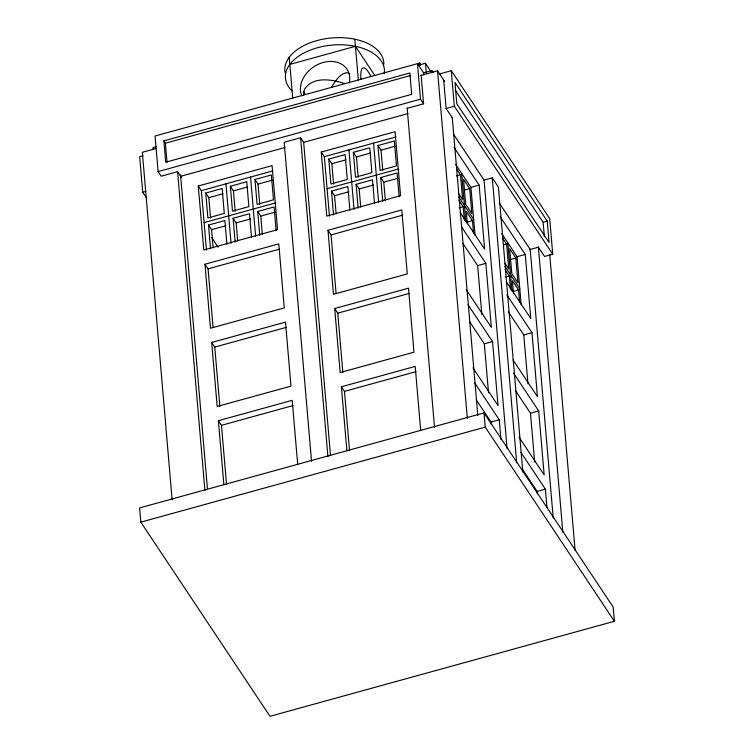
<?xml version="1.0" encoding="UTF-8"?>
<svg xmlns="http://www.w3.org/2000/svg" width="754" height="754" viewBox="0 0 754 754"><rect width="100%" height="100%" fill="white"/><g stroke="black" fill="none" stroke-linecap="round" stroke-linejoin="round"><path stroke-width="1.13" d="M303.542 95.23L304.22 89.943C312.118 76.069 331.637 79.208 344.352 83.534M331.619 87.04C335.398 81.262 339.47 73.807 346.944 72.61L349.771 73.751M289.828 64.42L355.426 46.314L374.851 75.513M421.034 64.995L419.733 63.034L155.051 136.022L158.104 171.582L161.177 176.2L177.576 171.676L181.46 177.52M417.546 65.447L425.463 63.261L430.675 71.102M163.863 140.866L409.865 72.997L411.693 94.335L165.692 162.204L163.863 140.866L165.399 143.185L167.039 162.27M165.399 143.185L410.383 75.588M156.078 146.681L153.005 147.53L153.175 149.556M407.179 108.331L423.578 103.807L420.506 99.179L417.462 63.619L423.607 72.865L431.806 70.603L433.041 72.45M155.908 148.538L142.336 152.28L172.119 499.676M420.581 75.513L437.546 70.829L444.662 81.536M142.958 155.767L139.678 156.672L142.723 192.232L146.634 198.113M439.262 74.024L451.288 70.706L549.694 218.632L552.739 254.192L544.539 256.454L538.394 247.208L529.346 249.706M158.104 171.582L420.506 99.179M330.497 455.454L303.655 142.365L300.582 137.737L284.183 142.27L311.525 461.222M180.649 176.304L284.984 147.511M303.655 142.365L407.989 113.581M142.723 192.232L145.805 191.384M443.691 80.075L446.132 108.529L454.332 106.267L552.739 254.192M198.274 186.002L272.071 165.635L277.557 229.65L203.759 250.008L198.274 186.002L201.346 190.621L206.445 250.064M321.27 152.063L395.077 131.705L400.562 195.71L326.765 216.078L321.27 152.063L324.352 156.691L329.441 216.125M201.346 190.621L272.91 170.875M324.352 156.691L395.916 136.945M205.748 193.052L222.157 188.519L224.287 213.42L207.887 217.944L205.748 193.052L208.83 197.671L210.573 218.038M230.356 186.257L246.756 181.733L248.886 206.624L232.486 211.158L230.356 186.257L233.429 190.885L235.173 211.252M254.956 179.471L271.355 174.947L273.485 199.838L257.086 204.362L254.956 179.471L258.028 184.099L259.772 204.466M328.753 159.113L345.153 154.589L347.292 179.48L330.893 184.004L328.753 159.113L331.826 163.731L333.579 184.099M353.353 152.327L369.752 147.803L371.892 172.694L355.492 177.218L353.353 152.327L356.435 156.945L358.178 177.313M377.952 145.541L394.351 141.007L396.491 165.908L380.091 170.432L377.952 145.541L381.034 150.159L382.778 170.527M208.83 197.671L223.043 193.75M233.429 190.885L247.642 186.964M258.028 184.099L272.241 180.178M331.826 163.731L346.039 159.81M356.435 156.945L370.648 153.024M381.034 150.159L395.247 146.238M204.089 222.628L275.653 202.883M327.095 188.688L398.659 168.943M210.536 248.811L208.5 225.05L224.899 220.526L226.935 244.287M235.135 242.025L233.099 218.264L249.499 213.74L251.534 237.501M259.734 235.239L257.698 211.478L274.098 206.954L276.134 230.715M333.532 214.881L331.496 191.12L347.896 186.587L349.931 210.357M358.131 208.085L356.095 184.325L372.495 179.801L374.54 203.561M382.74 201.299L380.695 177.539L397.104 173.015L399.139 196.775M208.5 225.05L211.572 229.678L225.785 225.757M233.099 218.264L236.172 222.892L250.385 218.971M257.698 211.478L260.771 216.096L274.984 212.176M331.496 191.12L334.578 195.738L348.791 191.818M356.095 184.325L359.177 188.952L373.39 185.032M380.695 177.539L383.777 182.166L397.989 178.246M456.368 175.88L460.468 174.749L462.607 199.64L458.3 193.165M453.757 134.57L484.059 180.131L492.258 177.869L498.413 187.115L522.842 472.061M455.557 164.259L470.93 187.369L479.129 185.107L484.615 249.122L460.157 212.355M464.568 190.027L469.695 188.613L471.834 213.505L465.68 204.259L463.55 179.367L469.695 188.613M204.975 264.23L278.782 243.872L284.267 307.877L210.47 328.244L204.975 264.23L208.057 268.858L213.043 327.048M327.981 230.3L401.778 209.932L407.273 273.947L333.466 294.305L327.981 230.3L331.053 234.918L336.048 293.108M208.057 268.858L279.583 249.122M331.053 234.918L402.589 215.182M459.111 207.887L463.21 206.747L464.379 220.328M467.32 222.034L472.438 220.62L473.512 233.071M455.246 90.15L543.125 222.251L547.225 221.12L549.053 242.458L456.801 103.769L454.973 82.44L547.225 221.12M503.521 244.937L506.603 244.089L508.733 268.98L505.048 263.438M462.833 243.353L477.64 265.606L485.84 263.344L491.325 327.349L466.226 289.621M501.683 233.599L517.056 256.709L525.255 254.447L530.75 318.461L506.283 281.694M509.676 259.649L515.821 257.953L517.96 282.854L511.806 273.608L509.676 248.707L515.821 257.953M211.685 342.467L285.483 322.109L290.978 386.114L217.171 406.481L211.685 342.467L214.758 347.094L219.848 406.444M334.691 308.527L408.489 288.169L413.974 352.175L340.177 372.542L334.691 308.527L337.764 313.155L342.853 372.504M214.758 347.094L286.294 327.359M337.764 313.155L409.29 293.419M505.246 277.227L509.346 276.096L510.505 289.668M513.446 291.374L518.573 289.96L519.638 302.411M469.544 321.581L484.341 343.833L492.541 341.571L498.036 405.586L472.928 367.848M508.319 311.722L523.766 334.946L531.966 332.684L537.451 396.689L512.993 359.922M223.881 484.709L218.396 420.704L292.194 400.336L297.679 464.351M346.887 450.779L341.392 386.764L415.2 366.406L420.685 430.411M218.396 420.704L221.469 425.322L292.995 405.586M341.392 386.764L344.474 391.392L416.001 371.656M484.011 412.9L139.603 507.923L140.828 522.145L269.989 716.3L614.397 621.277L613.172 607.055L484.011 412.9L485.237 427.122L614.397 621.277M476.245 399.818L491.052 422.07L499.252 419.808L500.948 439.591M515.67 390.93L530.477 413.183L538.676 410.921L544.162 474.926L519.054 437.188M140.828 522.145L485.237 427.122M522.371 469.158L537.178 491.41L545.378 489.148L546.98 507.772M446.132 108.529L452.287 117.775M499.242 202.949L530.194 249.47M454.031 147.369L479.129 185.107M500.156 216.718L525.255 254.447M456.783 169.198L460.468 174.749M502.296 237.614L506.603 244.089M458.913 197.19L473.672 219.376M505.039 266.53L519.798 288.716M458.913 200.281L463.21 206.747M472.438 220.62L466.292 211.374L467.357 223.825M505.039 269.621L509.346 276.096M518.573 289.96L512.418 280.714L513.483 293.165M461.382 226.577L485.84 263.344M506.867 294.946L531.966 332.684M468.083 304.804L492.541 341.571M513.568 373.183L538.676 410.921M474.794 383.041L499.252 419.808M520.92 452.381L545.378 489.148M211.582 237.378L218.076 247.152M549.76 254.852L575.114 550.609M543.125 222.251L544.379 236.85M538.365 246.926L562.814 532.117M530.166 249.188L553.21 517.998M517.056 256.709L521.174 304.72M523.766 334.946L527.96 383.824M530.477 413.183L534.661 462.061M537.178 491.41L537.376 493.738M507.828 242.845L511.947 290.856M492.258 177.869L516.688 462.815M484.059 180.131L507.084 448.658M470.93 187.369L475.048 235.38M477.64 265.606L481.825 314.484M484.341 343.833L488.535 392.721M491.052 422.07L491.25 424.398M461.702 173.505L465.821 221.506M451.288 70.706L454.332 106.267M452.259 117.492L477.819 415.586M437.546 70.829L467.329 418.225M431.806 70.603L431.985 72.638M425.463 63.261L426.312 73.11M423.607 72.865L423.786 74.9M421.147 75.353L423.578 103.807M419.733 63.034L419.903 65.07M407.16 108.048L434.521 427.273M383.777 182.166L385.322 200.272M373.55 143.109L378.649 202.553M354.823 39.208L358.32 79.99M359.177 188.952L360.723 207.058M348.951 149.895L354.05 209.339M334.578 195.738L336.124 213.844M344.474 391.392L349.554 450.741M300.582 137.737L327.924 456.688M289.216 57.304L292.712 98.095M260.771 216.096L262.326 234.202M250.545 177.049L255.644 236.483M236.172 222.892L237.727 240.988M225.946 183.835L231.044 243.269M211.572 229.678L213.118 247.783M221.469 425.322L226.558 484.681M180.526 174.843L207.491 489.393M177.548 171.394L204.918 490.618M291.996 90.753A49.66 28.906 -4.9 0 1 324.305 46.154A49.66 28.906 -4.9 0 1 384.267 73.685M301.779 95.89A26.333 20.405 -33.6 0 1 323.24 62.478A26.333 20.405 -33.6 0 1 349.3 82.78M303.711 91.583A26.333 6.513 74.6 0 1 305.191 94.335M360.94 79.387A26.333 6.513 74.6 0 1 370.789 76.239M285.012 72.337A49.66 28.906 -4.9 0 1 332.288 37.907A49.66 28.906 -4.9 0 1 383.852 64.382"/></g></svg>
